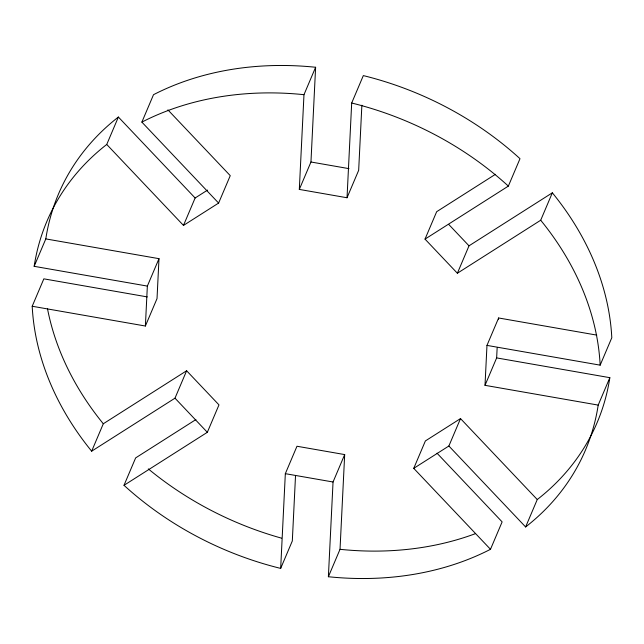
<?xml version="1.0" encoding="UTF-8"?>
<svg xmlns="http://www.w3.org/2000/svg" width="644" height="644" viewBox="0 0 644 644"><rect width="100%" height="100%" fill="white"/><g stroke="black" fill="none" stroke-linecap="round" stroke-linejoin="round"><path stroke-width="0.97" d="M147.299 296.908L43.84 278.844L32.2 306.254L145.383 326.025L147.355 286.089L158.988 258.671L45.805 238.908L34.164 266.326L147.355 286.089M158.988 258.671L157.023 298.607L145.383 326.025M195.913 419.558L135.643 457.9L124.002 485.31A292.561 232.726 23 0 0 280.671 568.402L285.332 473.67L296.973 446.252L344.685 454.584L340.024 549.316L328.384 576.734A292.561 232.726 23 0 0 490.486 549.308L502.127 521.89L437.034 453.215M361.872 105.205L358.668 170.33L347.027 197.748L299.315 189.417L303.976 94.684L315.616 67.266A292.561 232.726 23 0 0 153.513 94.692L141.873 122.11L218.614 203.069L183.484 225.416L106.743 144.457L118.383 117.039L195.124 197.998L183.484 225.416M295.516 475.852L292.312 540.984L280.671 568.402M299.315 189.417L310.955 161.998L315.616 67.266M328.384 576.734L333.045 482.002L344.685 454.584M347.027 197.748L351.688 103.016L363.329 75.598A292.561 232.726 23 0 1 519.998 158.69L508.358 186.1L425.024 239.117L457.377 273.241L540.702 220.232L552.343 192.814A292.561 232.726 23 0 1 611.8 337.746L600.16 365.156L486.977 345.393L485.013 385.329L598.196 405.092L609.836 377.674L496.645 357.911L485.013 385.329M496.645 357.911L497.144 347.929M498.528 319.641L498.617 317.975L596.771 335.113M32.2 306.254A292.561 232.726 23 0 0 91.657 451.186L103.298 423.768L186.623 370.759L218.976 404.883L207.336 432.301L124.002 485.31M218.614 203.069L230.254 175.651L167.899 109.874M91.657 451.186L174.991 398.177L186.623 370.759M425.024 239.117L436.664 211.699L495.445 174.307M457.377 273.241L469.009 245.823L552.343 192.814M490.486 549.308L413.746 468.349L425.386 440.931L460.516 418.584L537.257 499.543L525.617 526.961L448.876 446.002L460.516 418.584M486.977 345.393L498.617 317.975M195.124 197.998L207.561 190.085M413.746 468.349L448.876 446.002M310.955 161.998L348.976 168.639M285.332 473.67L333.045 482.002M448.796 224.498L469.009 245.823M174.991 398.177L207.336 432.301M598.196 405.092A292.561 232.726 23 0 1 525.617 526.961M34.164 266.326A292.561 232.726 23 0 1 106.743 144.457M141.873 122.11A292.561 232.726 23 0 1 303.976 94.684M351.688 103.016A292.561 232.726 23 0 1 508.358 186.1M540.702 220.232A292.561 232.726 23 0 1 600.16 365.156M609.836 377.674A292.561 232.726 23 0 1 537.257 499.543M475.264 533.715A292.561 232.726 23 0 1 340.024 549.316M281.605 538.175A292.561 232.726 23 0 1 148.313 468.904M103.298 423.768A292.561 232.726 23 0 1 47.455 308.516M45.805 238.908A292.561 232.726 23 0 1 118.383 117.039"/></g></svg>
